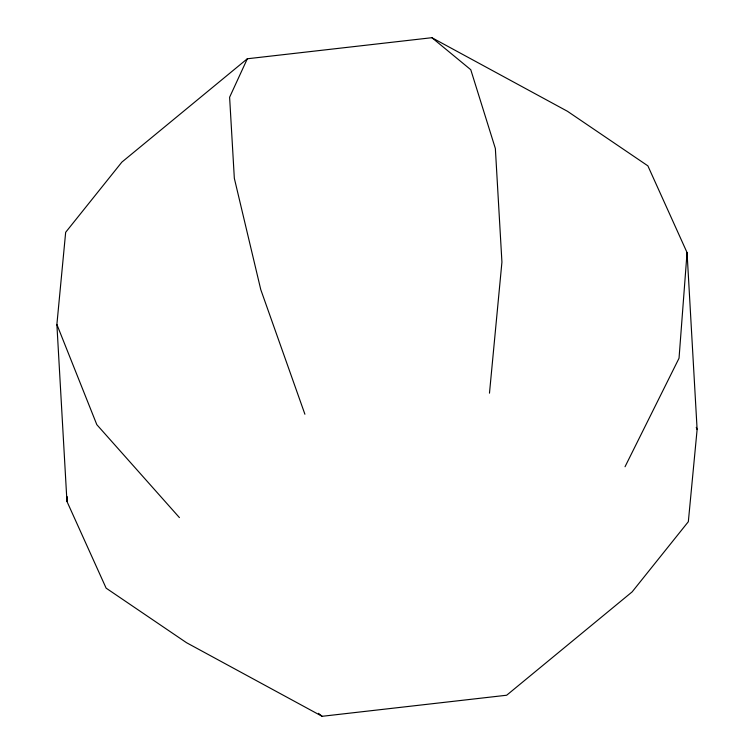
<?xml version="1.0" encoding="UTF-8"?>
<svg xmlns="http://www.w3.org/2000/svg" width="754" height="754" viewBox="0 0 754 754"><rect width="100%" height="100%" fill="white"/><g stroke="black" fill="none" stroke-linecap="round" stroke-linejoin="round"><path stroke-width="1.13" d="M66.946 501.429L56.88 324.484L65.664 232.298L121.856 162.129L247.331 58.765L431.91 37.7L567.451 111.281L647.875 165.852L687.054 252.571L697.12 429.516L688.336 521.702L632.144 591.871L506.669 695.235L322.09 716.3L186.549 642.719L106.125 588.148L66.946 501.429L67.304 496.735M687.054 252.571L679.034 358.225L625.028 466.745M489.478 393.173L501.928 262.09L495.359 148.51L470.769 69.717L431.91 37.7M247.331 58.765L229.612 97.238L234.334 178.302L260.771 289.611L304.908 414.238M318.48 713.322L322.09 716.3M179.424 517.602L96.823 424.672L56.88 324.484M696.253 427.339L697.12 429.516"/></g></svg>
